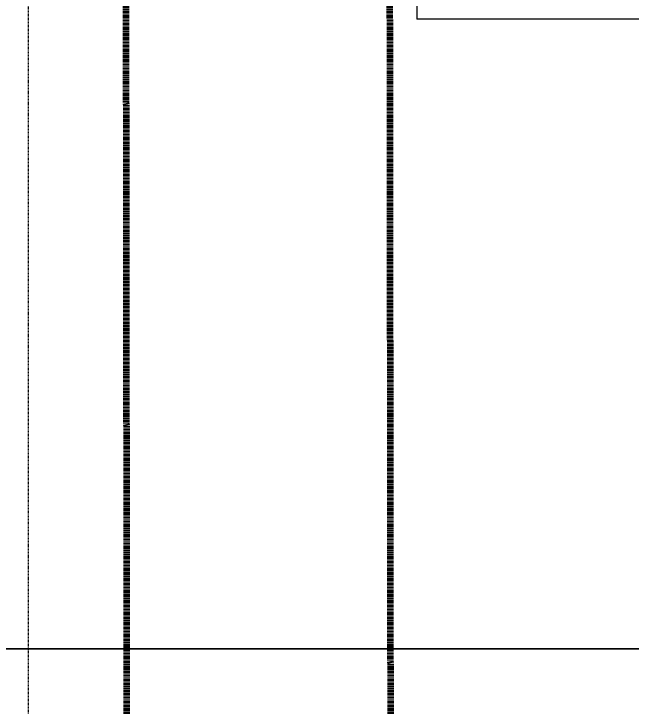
# Model space of a CAD drawing. Header units: inches. Extents: x -4292 to -464, y 9706 to 12474.
# Drawn here: x -4012.9 to -3872.4, y 9971.6 to 10129 of the extents above; entities that cross this region are included whole.
import ezdxf

# ---------------------------------------------------------------- set-up
doc = ezdxf.new("R2010")
doc.units = ezdxf.units.IN
doc.header["$MEASUREMENT"] = 0
doc.linetypes.add('Aligning Line 1_8_', pattern=[0.25, 0.125, -0.125])
doc.linetypes.add('Double Dash 3_8_', pattern=[1, 0.375, -0.125, 0.125, -0.125, 0.125, -0.125])
for name, color, linetype, lineweight in [('A-ANNO-DIMS', 211, 'Continuous', 9), ('A-ANNO-DIMS-120', 211, 'Continuous', 9), ('A-WALL-3', 50, 'Continuous', 13), ('C-PROP-LINE-1', 130, 'Double Dash 3_8_', 140), ('G-ANNO-SYMB-1', 147, 'Aligning Line 1_8_', 9)]:
    doc.layers.add(name, color=color, linetype=linetype, lineweight=lineweight)
doc.styles.add('Century Gothic_B', font='GOTHICB.TTF', dxfattribs={"height": 11.25})
doc.dimstyles.new('OD__1__Tol__', dxfattribs={"dimscale": 12, "dimtxt": 11.746893, "dimasz": 1.25, "dimexe": 0.9375, "dimexo": 0.625, "dimgap": 0.15625, "dimtad": 1, "dimdec": 0, "dimzin": 3, "dimdsep": 46, "dimlunit": 4, "dimtxsty": 'Century Gothic_B', "dimblk1": 'OBLIQUE', "dimblk2": 'OBLIQUE', "dimsah": 1, "dimcen": 0.09, "dimdle": 0.9375, "dimazin": 0, "dimtfac": 1, "dimtdec": 4, "dimtix": 1, "dimtmove": 0, "dimatfit": 3, "dimfxl": 1, "dimtvp": 1, "dimtfill": 1, "dimfrac": 2, "dimtolj": 1, "dimtzin": 0, "dimarcsym": 2})

# ---------------------------------------------------------------- blocks, each defined once
blk = doc.blocks.new('DIMBLOCK15-FLOOR PLAN - 3RD FLOOR')
at = {"layer": 'A-ANNO-DIMS-120', "lineweight": 50}
for p, q in [((-4043.68, 10348.59), (-4051.18, 10356.09)), ((-4043.68, 10348.59), (-4036.18, 10341.09)), ((-4043.68, 9984.63), (-4051.18, 9992.13)), ((-4043.68, 9984.63), (-4036.18, 9977.13))]:
    blk.add_line(p, q, dxfattribs=at)
at = {"layer": 'A-ANNO-DIMS-120'}
for p, q in [((-3859.97, 10348.59), (-4054.93, 10348.59)), ((-4043.68, 9973.38), (-4043.68, 10348.59)), ((-4043.68, 10348.59), (-3859.97, 10348.59)), ((-3863.79, 9984.63), (-4054.93, 9984.63)), ((-4043.68, 9984.63), (-3863.79, 9984.63))]:
    blk.add_line(p, q, dxfattribs=at)
at = {"layer": 'A-ANNO-DIMS-120', "color": 0, "insert": (-4059.97, 10141.25), "char_height": 11.25, "width": 60.8601, "attachment_point": 1, "rotation": 90, "line_spacing_factor": 0.984502, "style": 'Century Gothic_B', "bg_fill": 3, "box_fill_scale": 1.25, "bg_fill_color": 256, "bg_fill_true_color": 13158600, "bg_fill_transparency": 0}
blk.add_mtext('30\' - 4"', dxfattribs=at)
blk = doc.blocks.new('_Oblique')
at = {"color": 0, "linetype": 'ByBlock', "lineweight": -2}
blk.add_line((-0.5, -0.5), (0.5, 0.5), dxfattribs=at)

msp = doc.modelspace()

# ---------------------------------------------------------------- dimensions: what is measured, and where the dimension line sits
at = {"layer": 'A-ANNO-DIMS'}
dim = msp.add_linear_dim(base=(-4043.68, 10348.59), p1=(-3856.29, 9984.63), p2=(-3852.47, 10348.59), angle=90, dimstyle='OD__1__Tol__', override={"dimpost": '<>', "dimfxl": 363.982467}, dxfattribs=at)
dim.commit()
dim.dimension.update_dxf_attribs({"geometry": 'DIMBLOCK15-FLOOR PLAN - 3RD FLOOR', "text_midpoint": (-4051.46, 10166.61)})

# ---------------------------------------------------------------- next in the draw order: linework, layer by layer
at = {"layer": 'A-WALL-3'}
for p in [(-3921.19, 10132.04), (-3864.7, 10127.79)]:
    msp.add_line(p, (-3921.19, 10127.79), dxfattribs=at)
at = {"layer": 'C-PROP-LINE-1'}
for p, q in [((-3989.61, 12268.69), (-3987.01, 9767.34)), ((-3929.52, 12184.69), (-3927.1, 9853.17))]:
    msp.add_line(p, q, dxfattribs=at)
at = {"layer": 'G-ANNO-SYMB-1'}
msp.add_line((-4009.53, 9846.28), (-4009.53, 12240.75), dxfattribs=at)

doc.saveas('drawing.dxf')
